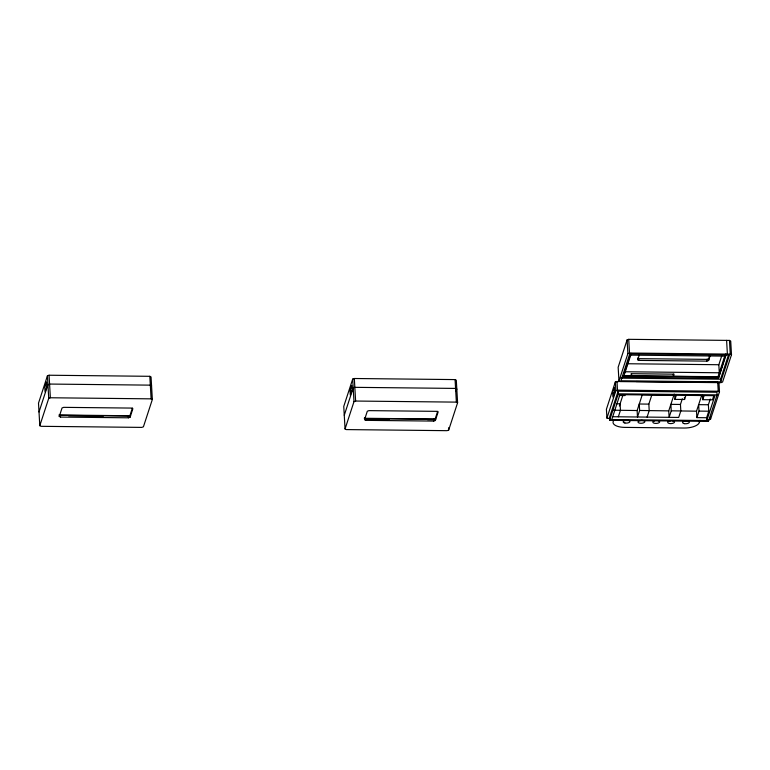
<?xml version="1.0" encoding="UTF-8"?>
<svg xmlns="http://www.w3.org/2000/svg" width="770" height="770" viewBox="0 0 770 770"><rect width="100%" height="100%" fill="white"/><g stroke="black" fill="none" stroke-linecap="round" stroke-linejoin="round"><path stroke-width="1.16" d="M47.432 375.827L38.5 403.153L39.799 425.685L41.041 426.311L141.786 427.398L143.422 426.801L152.345 399.476L151.045 376.944L149.813 376.309L49.068 375.231L47.432 375.827L48.731 398.36L39.799 425.685M39.01 411.979L47.942 384.654L49.578 384.057L150.323 385.144L151.555 385.77M59.271 416.454L62.052 407.946L63.689 407.349L131.641 408.081L132.873 408.706L130.091 417.215L128.455 417.812L60.512 417.08L59.271 416.454L59.175 414.693L60.407 415.319L128.359 416.05L129.995 415.454L132.43 408.013M352.689 379.1L343.757 406.425L345.056 428.957L346.298 429.583L447.043 430.671L448.679 430.074L457.601 402.749L456.302 380.216L455.07 379.591L354.325 378.503L352.689 379.1L353.988 401.642L345.056 428.957M350.061 390.736L351.794 385.443L352.054 389.832L350.321 395.135L350.061 390.736L352.217 390.765M344.267 415.251L353.199 387.936L354.835 387.339L455.58 388.417L456.812 389.043L456.071 391.324M435.348 420.487L438.13 411.979L436.898 411.353L368.945 410.631L367.309 411.228L364.528 419.727L365.769 420.353L433.712 421.084L435.348 420.487L435.252 418.726L437.687 411.286M627.088 339.926L618.156 367.252L618.955 380.958L620.187 381.583L720.932 382.661L722.568 382.064L731.5 354.749L730.711 341.043L729.469 340.417L628.724 339.329L627.088 339.926L627.877 353.632L618.955 380.958M620.582 381.362L615.346 381.92L606.413 409.245L606.924 418.072L610.562 418.726M612.67 392.681L614.402 387.377L614.662 391.776L612.93 397.07L612.67 392.681L614.826 392.7M606.924 418.072L615.856 390.746L615.346 381.92M618.118 391.179L609.455 417.686L609.609 420.324L708.438 421.382L717.101 394.875L716.947 392.238L618.118 391.179L618.272 393.817L609.609 420.324M726.264 354.421L718.506 378.166L623.507 377.146L623.44 375.866L718.025 376.684M624.229 373.44L630.774 353.42M623.507 377.146L631.275 353.401M619.378 405.983L622.815 395.472M618.329 416.791L620.466 410.266L620.091 403.807L616.741 403.769M710.296 355.22L708.554 360.533L706.918 361.13L638.975 360.399L637.733 359.773L639.475 354.46M651.901 394.74L648.841 404.115L639.254 404.009L639.629 410.468L637.493 416.994L637.127 410.535L642.324 394.635L672.788 394.962M647.079 417.099L649.206 410.574L648.841 404.115M682.316 398.744L680.449 404.452L670.872 404.356L671.247 410.814L669.111 417.34L668.735 410.882L674.231 394.076M686.176 394.548L684.559 399.495L674.972 399.389L676.599 394.442M708.554 360.533L709.497 355.586M710.248 399.043L708.381 404.76L708.756 411.209L706.619 417.735L696.898 417.629L696.523 411.18L701.643 395.52M696.898 417.629L699.025 411.113L698.659 404.654L708.381 404.76M713.78 395.838L712.491 399.794L702.76 399.688L704.059 395.732M699.381 422.461L700.065 420.353M625.134 369.456L625.259 371.756L719.296 372.767L718.834 364.73L721.74 355.856M717.958 376.886L725.379 354.171M718.506 378.166L725.821 354.277M706.783 420.545L714.916 395.674L619.917 394.654L611.784 419.534L706.783 420.545L706.619 417.735M720.72 381.843L729.517 354.931L629.735 353.863L620.938 380.775L720.72 381.843L720.566 379.206L728.632 354.537M708.91 419.775L710.546 419.188L719.478 391.863L718.968 383.027L717.727 382.401L708.131 382.305M48.731 398.36L50.368 397.763L151.113 398.85L152.345 399.476M353.988 401.642L355.625 401.045L456.369 402.123L457.601 402.749M364.431 417.966L365.663 418.591L433.616 419.323L435.252 418.726M627.877 353.632L629.514 353.035L730.258 354.123L731.5 354.749M615.856 390.746L617.492 390.149L718.237 391.237L719.478 391.863M638.975 360.399L638.869 358.647L706.822 359.369L708.458 358.772M630.697 355.114L724.734 356.125M627.175 363.738L718.834 364.73M623.44 375.866L718.429 376.886M620.784 378.137L720.566 379.206M636.174 381.525L687.745 382.084M618.272 393.817L717.101 394.875M625.086 395.559L619.34 395.491L619.388 396.29M613.757 410.198L637.127 410.535M639.629 410.468L668.735 410.882M671.247 410.814L696.523 411.18M699.025 411.113L708.756 411.209M612.747 416.734L678.697 417.436L680.824 410.911L680.449 404.452M60.224 415.011L130.582 415.762M364.287 418.274L435.839 419.034M68.617 415.819L103.19 416.195M365.519 419.005L389.37 419.255M427.533 419.669L433.491 419.737M729.469 340.417L730.258 354.123M726.601 340.378L727.39 354.084M717.727 382.401L718.237 391.237M710.421 416.974L710.546 419.188M706.822 359.369L706.918 361.13M708.333 419.631L708.438 421.382M702.51 395.385L702.76 399.688M684.434 397.339L684.559 399.495M674.732 395.087L674.972 399.389M673.298 374.095L673.423 376.203L674.087 374.162L631.929 373.71L631.265 375.75L631.14 373.642M637.637 358.021L637.733 359.773M628.724 339.329L629.514 353.035M616.982 381.323L617.492 390.149M455.07 379.591L456.369 402.123M448.544 427.783L448.679 430.074M433.616 419.323L433.712 421.084M365.663 418.591L365.769 420.353M354.325 378.503L355.625 401.045M149.813 376.309L151.113 398.85M129.995 415.454L130.091 417.215M128.359 416.05L128.455 417.812M60.407 415.319L60.512 417.08M49.068 375.231L50.368 397.763M672.595 420.815A3.388 1.415 -3.3 0 1 674.472 422.201L674.356 422.422A3.388 1.415 -3.3 0 1 670.651 423.587L670.131 423.567A3.388 1.415 -3.3 0 1 667.734 422.239A3.388 1.415 -3.3 0 1 670.526 420.795M658.206 420.747A3.388 1.415 -3.3 0 1 659.621 422.037L659.505 422.258A3.388 1.415 -3.3 0 1 657.859 423.182L657.368 423.288A3.388 1.415 -3.3 0 1 652.883 422.191L652.912 421.97A3.388 1.415 -3.3 0 1 654.673 420.824M699.295 420.69A13.562 5.669 -3.3 0 1 684.097 428.033L624.691 427.389A13.562 5.669 -3.3 0 1 613.96 420.208M46.537 382.161L44.804 387.464L45.064 391.863L46.797 386.559L46.537 382.161M641.882 420.42L641.352 420.43A3.388 1.415 -3.3 0 0 638.06 421.806A3.388 1.415 -3.3 0 0 640.428 423.25L640.948 423.269A3.388 1.415 -3.3 0 0 644.769 421.883A3.388 1.415 -3.3 0 0 641.882 420.42M684.328 423.644A3.388 1.415 -3.3 0 0 689.352 422.133A3.388 1.415 -3.3 0 0 684.212 421.19A3.388 1.415 -3.3 0 0 684.328 423.644M624.922 423A3.388 1.415 -3.3 0 0 629.947 421.498A3.388 1.415 -3.3 0 0 624.817 420.555A3.388 1.415 -3.3 0 0 624.922 423"/></g></svg>
